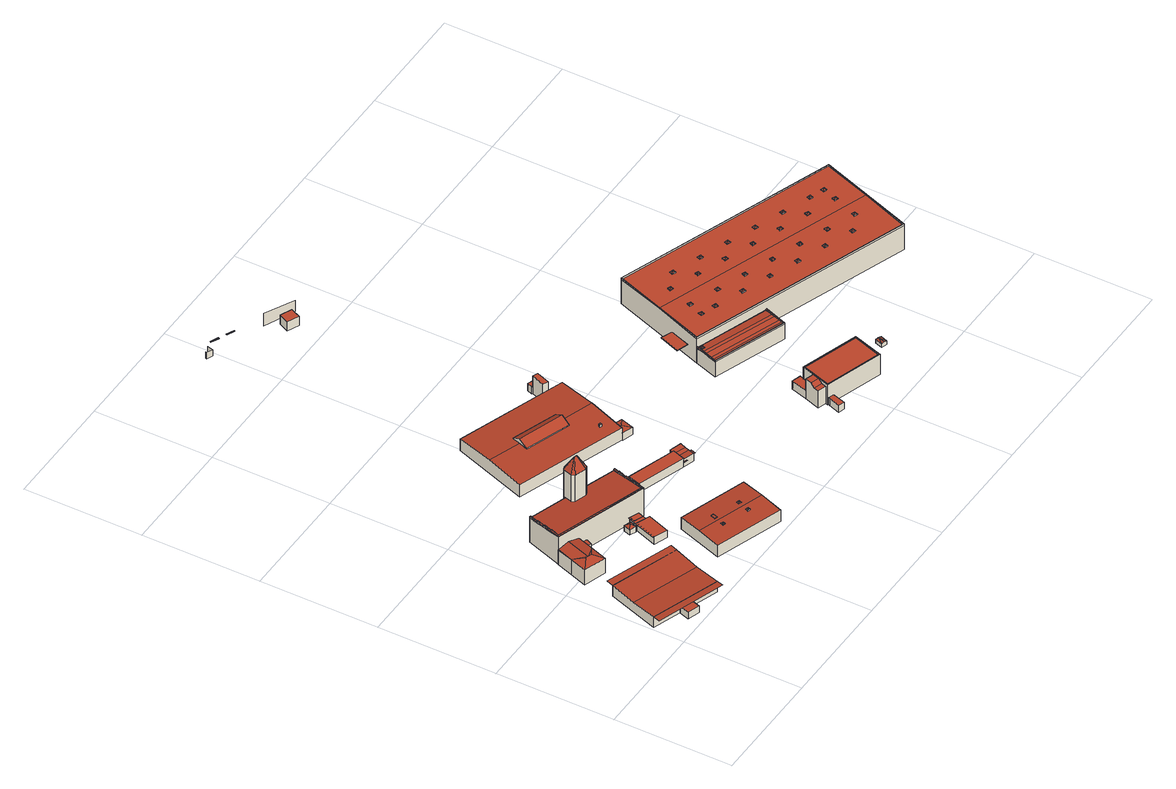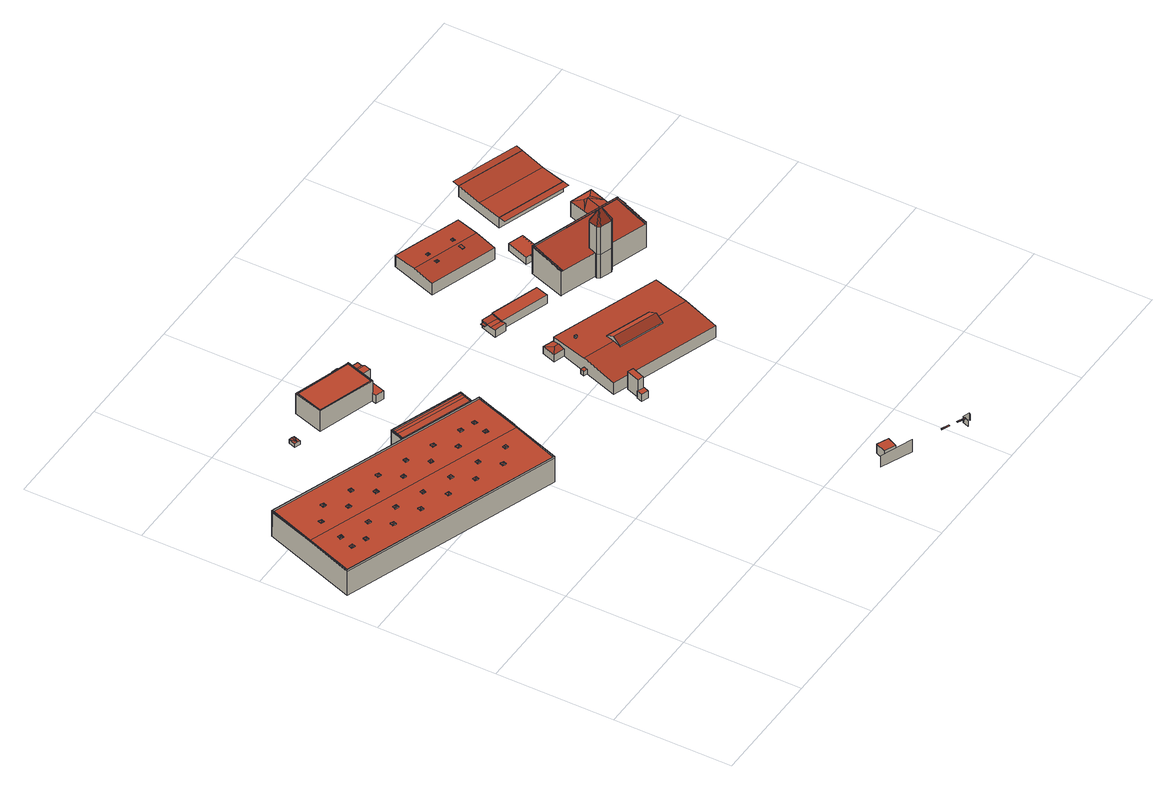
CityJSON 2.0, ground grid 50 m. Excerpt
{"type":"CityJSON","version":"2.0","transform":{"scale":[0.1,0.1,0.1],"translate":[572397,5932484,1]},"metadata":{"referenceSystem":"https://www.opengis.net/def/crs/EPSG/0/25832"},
"CityObjects":{
"building1":{"type":"Building","attributes":{"Grundfläche 2D":"720.895132","Grundhöhe NN":"2.011"},"geometry":[{"type":"Solid","lod":"3","boundaries":[[[[0,1,2,3]],[[4,5,6,7,8,9]],[[10,11,12,5,4,13]],[[14,15,3,2]],[[15,16,0,3]],[[16,17,1,0]],[[17,14,2,1]],[[9,6,18,19]],[[13,4,9,19,20]],[[12,13,20,21]],[[6,5,12,21,18]],[[17,16,15,14]],[[20,19,18,21]],[[12,11,10,13]],[[6,9,8,7]]]],"semantics":{"surfaces":[{"type":"RoofSurface"},{"type":"WallSurface"},{"type":"GroundSurface"}],"values":[[0,0,0,1,1,1,1,1,1,1,1,2,2,0,0]]}}]},
"building2":{"type":"Building","attributes":{"Grundfläche 2D":"833.408899","Grundhöhe NN":"1.740"},"children":["building2-1","building2-2","building2-3","building2-4","building2-5","building2-6","building2-7","building2-8","building2-9"],"geometry":[{"type":"MultiSurface","lod":"3","boundaries":[[[22,23,24,25,26,27,28]],[[29,30,31]],[[31,30,32]],[[33,30,29]],[[34,35,30,33]],[[36,35,34]],[[37,35,36]],[[38,35,37]],[[32,30,35,38]],[[39,40,41,42,43,44,45,46,47,48,49,50,51,52,53,54,55,56,57,58,59,60,61,62]],[[63,64,65,66]],[[67,65,64,68]],[[69,67,68]],[[70,71,67]],[[67,71,65]],[[71,70,72,73,65]],[[66,73,72]],[[66,65,73]],[[74,75,76,77]],[[78,79,23,22]],[[57,24,23,79,58]],[[57,56,25,24]],[[27,26,25,56,55,80,81]],[[82,28,27,81,54]],[[28,82,59,78,22]],[[31,44,43,83,29]],[[83,84,33,29]],[[84,85,34,33]],[[85,86,36,34]],[[36,86,48,47,37]],[[47,46,38,37]],[[32,38,46,45]],[[45,44,31,32]],[[87,50,49,48,88,89]],[[54,53,52,51,50,87,90,68,82]],[[91,76,75,92,93,94,60,59,82,68,90]],[[41,40,39,62,61,60,94,95]],[[96,43,42,41,95,97]],[[83,43,96,98]],[[84,83,98,99]],[[85,84,99,100]],[[86,85,100,101]],[[48,86,101,88]],[[68,64,63,76,91,102,90]],[[69,68,90,103]],[[67,69,103,104]],[[70,67,104,105]],[[72,70,105,106]],[[76,63,66,72,106,107,77]],[[74,77,107,108]],[[75,74,108,92]],[[94,93,92,108,107,106,105,104,103,90,87,89,88,101,100,99,98,96,97,95],[90,102,91]]],"semantics":{"surfaces":[{"type":"RoofSurface"},{"type":"WallSurface"},{"type":"GroundSurface"}],"values":[0,0,0,0,0,0,0,0,0,0,0,0,0,0,0,0,0,0,0,1,1,1,1,1,1,1,1,1,1,1,1,1,1,1,1,1,1,1,1,1,1,1,1,1,1,1,1,1,1,1,1,2]}}]},
"building2-1":{"type":"BuildingInstallation","parents":["building2"],"geometry":[{"type":"MultiSurface","lod":"3","boundaries":[[[109,110,111,112,113]],[[112,111,114,115]],[[116,117,118,109,113,112,115]],[[52,110,109,118,51]]],"semantics":{"surfaces":[{"type":"RoofSurface"},{"type":"WallSurface"}],"values":[0,1,1,1]}}]},
"building2-2":{"type":"BuildingInstallation","parents":["building2"],"geometry":[{"type":"MultiSurface","lod":"3","boundaries":[[[119,120,81,80]],[[121,122,119,80,55]],[[122,123,120,119]],[[54,81,120,123,53]]],"semantics":{"surfaces":[{"type":"RoofSurface"},{"type":"WallSurface"}],"values":[0,1,1,1]}}]},
"building2-3":{"type":"BuildingInstallation","parents":["building2"],"geometry":[{"type":"MultiSurface","lod":"3","boundaries":[[[124,125,126,127]],[[62,128,127,126,61]],[[128,129,124,127]],[[130,125,124,129,131]]],"semantics":{"surfaces":[{"type":"RoofSurface"},{"type":"WallSurface"}],"values":[0,1,1,1]}}]},
"building2-4":{"type":"BuildingInstallation","parents":["building2"],"geometry":[{"type":"MultiSurface","lod":"3","boundaries":[[[132,129,128,133]],[[39,134,133,128,62]],[[134,135,132,133]],[[131,129,132,135,136]]],"semantics":{"surfaces":[{"type":"RoofSurface"},{"type":"WallSurface"}],"values":[0,1,1,1]}}]},
"building2-5":{"type":"BuildingInstallation","parents":["building2"],"geometry":[{"type":"MultiSurface","lod":"3","boundaries":[[[78,137,138,139,79]],[[61,126,138,137,60]],[[126,125,139,138]],[[130,58,79,139,125]],[[59,60,137,78]]],"semantics":{"surfaces":[{"type":"RoofSurface"},{"type":"WallSurface"}],"values":[0,1,1,1,1]}}]},
"building2-6":{"type":"BuildingInstallation","parents":["building2"],"geometry":[{"type":"MultiSurface","lod":"3","boundaries":[[[140,135,134,141]],[[40,142,141,134,39]],[[142,143,140,141]],[[136,135,140,143,144]]],"semantics":{"surfaces":[{"type":"RoofSurface"},{"type":"WallSurface"}],"values":[0,1,1,1]}}]},
"building2-7":{"type":"BuildingInstallation","parents":["building2"],"geometry":[{"type":"MultiSurface","lod":"3","boundaries":[[[145,143,142,146]],[[146,142,40,41]],[[41,42,145,146]],[[143,145,42,144]]],"semantics":{"surfaces":[{"type":"RoofSurface"},{"type":"WallSurface"}],"values":[0,1,1,1]}}]},
"building2-8":{"type":"BuildingInstallation","parents":["building2"],"geometry":[{"type":"MultiSurface","lod":"3","boundaries":[[[147,148,118,117]],[[147,117,116,49]],[[49,50,148,147]],[[118,148,50,51]]],"semantics":{"surfaces":[{"type":"RoofSurface"},{"type":"WallSurface"}],"values":[0,1,1,1]}}]},
"building2-9":{"type":"BuildingInstallation","parents":["building2"],"geometry":[{"type":"MultiSurface","lod":"3","boundaries":[[[149,150,123,122]],[[114,111,149,122,121]],[[111,110,150,149]],[[53,123,150,110,52]]],"semantics":{"surfaces":[{"type":"RoofSurface"},{"type":"WallSurface"}],"values":[0,1,1,1]}}]},
"building3":{"type":"Building","attributes":{"Grundfläche 2D":"70.450716","Grundhöhe NN":"2.015"},"geometry":[{"type":"MultiSurface","lod":"3","boundaries":[[[151,152,153,154]],[[154,153,155]],[[156,153,152]],[[155,153,156]],[[157,158,159,160,161,162,163]],[[164,152,151,154,165,166]],[[156,152,164,167]],[[155,156,167,168]],[[154,155,168,165]],[[169,170,160,158]],[[170,171,163,160]],[[171,172,157,163]],[[172,169,158,157]],[[164,166,165,168,167]],[[172,171,170,169]],[[160,163,162,161]]],"semantics":{"surfaces":[{"type":"RoofSurface"},{"type":"WallSurface"},{"type":"GroundSurface"}],"values":[0,0,0,0,0,1,1,1,1,1,1,1,1,2,2,0]}}]},
"building4":{"type":"Building","attributes":{"Grundfläche 2D":"10.697072","Grundhöhe NN":"2.132"},"geometry":[{"type":"Solid","lod":"3","boundaries":[[[[173,174,175,176,161,159]],[[177,178,173,179]],[[178,180,174,173]],[[180,181,175,174]],[[181,177,179,175]],[[181,180,178,177]],[[161,176,175,179,173,159]]]],"semantics":{"surfaces":[{"type":"RoofSurface"},{"type":"WallSurface"},{"type":"GroundSurface"}],"values":[[0,1,1,1,1,2,0]]}}]},
"building5":{"type":"Building","attributes":{"Grundfläche 2D":"616.519869","Grundhöhe NN":"2.014"},"children":["building5-1","building5-2","building5-3","building5-4"],"geometry":[{"type":"Solid","lod":"3","boundaries":[[[[182,183,184,185]],[[186,182,185,187]],[[187,185,184,188,189]],[[186,187,189,190]],[[183,182,186,190,191]],[[184,183,191,188]],[[189,188,191,190]]]],"semantics":{"surfaces":[{"type":"RoofSurface"},{"type":"WallSurface"},{"type":"GroundSurface"}],"values":[[0,0,1,1,1,1,2]]}}]},
"building5-1":{"type":"BuildingInstallation","parents":["building5"],"geometry":[{"type":"MultiSurface","lod":"3","boundaries":[[[192,193,194,195]],[[195,194,196,197]],[[192,195,197,198]],[[193,192,198,199]],[[194,193,199,196]]],"semantics":{"surfaces":[{"type":"RoofSurface"},{"type":"WallSurface"}],"values":[0,1,1,1,1]}}]},
"building5-2":{"type":"BuildingInstallation","parents":["building5"],"geometry":[{"type":"MultiSurface","lod":"3","boundaries":[[[200,201,202]],[[202,201,203]],[[204,201,200]],[[203,201,204]],[[205,200,202,206]],[[205,207,204,200]],[[207,208,203,204]],[[208,206,202,203]]],"semantics":{"surfaces":[{"type":"RoofSurface"},{"type":"WallSurface"}],"values":[0,0,0,0,1,1,1,1]}}]},
"building5-3":{"type":"BuildingInstallation","parents":["building5"],"geometry":[{"type":"MultiSurface","lod":"3","boundaries":[[[209,210,211]],[[211,210,212]],[[213,210,209]],[[212,210,213]],[[214,215,209,211]],[[215,216,213,209]],[[216,217,212,213]],[[217,214,211,212]]],"semantics":{"surfaces":[{"type":"RoofSurface"},{"type":"WallSurface"}],"values":[0,0,0,0,1,1,1,1]}}]},
"building5-4":{"type":"BuildingInstallation","parents":["building5"],"geometry":[{"type":"MultiSurface","lod":"3","boundaries":[[[218,219,220,221]],[[221,220,222]],[[223,220,219]],[[222,220,223]],[[224,225,226,219,218,221]],[[226,227,223,219]],[[227,228,222,223]],[[228,224,221,222]]],"semantics":{"surfaces":[{"type":"RoofSurface"},{"type":"WallSurface"}],"values":[0,0,0,0,1,1,1,1]}}]},
"building6":{"type":"Building","attributes":{"Grundfläche 2D":"158.042817","Grundhöhe NN":"1.948"},"children":["building6-1","building6-2"],"geometry":[{"type":"Solid","lod":"3","boundaries":[[[[229,230,231,232,233,234]],[[232,235,236,233]],[[237,238,236,235]],[[239,240,241,242]],[[230,229,243,244]],[[237,245,246,247,248,238]],[[233,236,238,248,249,234]],[[229,234,249,243]],[[250,240,239,231,230,244]],[[241,240,250,251]],[[237,242,241,251,247,246,245]],[[231,239,242,237,235,232]],[[250,244,243,249,248,247,251]]]],"semantics":{"surfaces":[{"type":"RoofSurface"},{"type":"WallSurface"},{"type":"GroundSurface"}],"values":[[0,0,0,0,1,1,1,1,1,1,1,1,2]]}}]},
"building6-1":{"type":"BuildingInstallation","parents":["building6"],"geometry":[{"type":"MultiSurface","lod":"3","boundaries":[[[252,253,254,255]],[[256,257,255,254]],[[257,258,252,255]],[[258,259,253,252]],[[259,256,254,253]],[[259,258,257,256]]],"semantics":{"surfaces":[{"type":"RoofSurface"},{"type":"WallSurface"},{"type":"OuterCeilingSurface"}],"values":[0,1,1,1,1,2]}}]},
"building6-2":{"type":"BuildingInstallation","parents":["building6"],"geometry":[{"type":"MultiSurface","lod":"3","boundaries":[[[260,261,245,262]],[[262,245,246,263]],[[260,262,263,264]],[[261,260,264,265]],[[261,265,246,245]],[[246,265,264,263]]],"semantics":{"surfaces":[{"type":"RoofSurface"},{"type":"WallSurface"},{"type":"OuterCeilingSurface"}],"values":[0,1,1,1,1,2]}}]},
"building7":{"type":"Building","attributes":{"Grundfläche 2D":"1663.555878","Grundhöhe NN":"2.035"},"children":["building7-1"],"geometry":[{"type":"Solid","lod":"3","boundaries":[[[[266,267,268,269]],[[270,267,266,271]],[[272,273,274,275,276,277,278,279]],[[280,281,282,276,275,283,284,272,279]],[[285,286,287,288]],[[289,290,291,292]],[[290,293,294,295,291]],[[292,291,295]],[[269,268,284,283]],[[266,269,283,275,274,271]],[[270,271,274,273]],[[267,270,273,272,284,268]],[[289,296,297,287,286,298,299,281,280,279,278,293,290]],[[282,281,299,300]],[[277,276,282,300,301]],[[277,301,302,293,278]],[[288,287,297,303]],[[285,288,303,304]],[[286,285,304,298]],[[293,302,305,294]],[[295,294,305,306]],[[292,295,306,307]],[[289,292,307,296]],[[299,298,304,303,297,296,307,306,305,302,301,300]]]],"semantics":{"surfaces":[{"type":"RoofSurface"},{"type":"WallSurface"},{"type":"GroundSurface"}],"values":[[0,0,0,0,0,0,0,0,1,1,1,1,1,1,1,1,1,1,1,1,1,1,1,2]]}}]},
"building7-1":{"type":"BuildingInstallation","parents":["building7"],"geometry":[{"type":"MultiSurface","lod":"3","boundaries":[[[308,309,310,311]],[[311,310,312,313]],[[308,311,313,314]],[[309,308,314,315]],[[310,309,315,312]]],"semantics":{"surfaces":[{"type":"RoofSurface"},{"type":"WallSurface"}],"values":[0,1,1,1,1]}}]},
"building8":{"type":"Building","attributes":{"Grundfläche 2D":"19481.115884","Grundhöhe NN":"4.408"},"children":["building8-1","building8-2"],"geometry":[{"type":"MultiSurface","lod":"3","boundaries":[[[316,317,318,319]],[[320,316,319,321]],[[322,320,321,323]],[[324,325,326,327]]],"semantics":{"surfaces":[{"type":"WallSurface"}],"values":[0,0,0,0]}}]},
"building8-1":{"type":"BuildingInstallation","parents":["building8"],"geometry":[{"type":"MultiSurface","lod":"3","boundaries":[[[328,329,330,331]],[[331,330,332,333]],[[334,328,331,333]],[[329,328,334,335]],[[330,329,335,332]],[[335,334,333,332]]],"semantics":{"surfaces":[{"type":"RoofSurface"},{"type":"WallSurface"},{"type":"OuterCeilingSurface"}],"values":[0,1,1,1,1,2]}}]},
"building8-2":{"type":"BuildingInstallation","parents":["building8"],"geometry":[{"type":"MultiSurface","lod":"3","boundaries":[[[336,337,338,339]],[[340,341,339,338]],[[341,342,336,339]],[[342,343,337,336]],[[343,340,338,337]],[[343,342,341,340]]],"semantics":{"surfaces":[{"type":"RoofSurface"},{"type":"WallSurface"},{"type":"OuterCeilingSurface"}],"values":[0,1,1,1,1,2]}}]},
"building9":{"type":"Building","attributes":{"Grundfläche 2D":"22.958465","Grundhöhe NN":"2.035"},"geometry":[{"type":"Solid","lod":"3","boundaries":[[[[344,345,346,347,348,349]],[[350,351,352,353]],[[345,344,354,355]],[[346,345,355,356]],[[347,346,356,357]],[[347,357,358,348]],[[349,359,354,344]],[[353,352,360,361]],[[353,361,359,349,350]],[[350,349,348,351]],[[351,348,358,360,352]],[[358,357,356,355,354,359,361,360]]]],"semantics":{"surfaces":[{"type":"RoofSurface"},{"type":"WallSurface"},{"type":"GroundSurface"}],"values":[[0,0,1,1,1,1,1,1,1,1,1,2]]}}]},
"building10":{"type":"Building","attributes":{"Grundfläche 2D":"24.683019","Grundhöhe NN":"4.322"},"geometry":[{"type":"Solid","lod":"3","boundaries":[[[[362,363,364,365]],[[366,367,365,364]],[[367,368,362,365]],[[368,369,363,362]],[[369,366,364,363]],[[369,368,367,366]]]],"semantics":{"surfaces":[{"type":"RoofSurface"},{"type":"WallSurface"},{"type":"GroundSurface"}],"values":[[0,1,1,1,1,2]]}}]},
"building11":{"type":"Building","attributes":{"Grundfläche 2D":"406.916650","Grundhöhe NN":"2.094"},"geometry":[{"type":"Solid","lod":"3","boundaries":[[[[370,371,372,373]],[[374,375,376,377,378,379,380,381],[382,383,384,385]],[[386,387,388,389,390,391,392]],[[393,394,395,396,397,398,399]],[[400,401,402,403]],[[404,401,400,405]],[[405,406,407,404]],[[371,370,385,384]],[[384,383,372,371]],[[383,382,373,372]],[[382,385,370,373]],[[392,391,408,409]],[[386,392,409,410]],[[387,386,410,411]],[[388,387,411,412]],[[389,388,412,413]],[[390,389,413,414]],[[398,397,415,416]],[[399,398,416,417]],[[393,399,417,418]],[[396,374,381,419,415,397]],[[402,401,404,407,420,421,376,375,374,396,395,394]],[[391,390,414,422,423,380,379,378,377,376,421,408]],[[381,380,423,419]],[[402,394,393,403]],[[405,400,403,393,418,424,406]],[[407,406,424,420]],[[418,417,416,415,419,423,422,414,413,412,411,410,409,408,421,420,424]]]],"semantics":{"surfaces":[{"type":"RoofSurface"},{"type":"WallSurface"},{"type":"GroundSurface"}],"values":[[0,0,0,0,0,0,0,1,1,1,1,1,1,1,1,1,1,1,1,1,1,1,1,1,1,1,1,2]]}}]},
"building12":{"type":"Building","attributes":{"Grundfläche 2D":"341.842035","Grundhöhe NN":"2.651"},"children":["building12-1"],"geometry":[{"type":"Solid","lod":"3","boundaries":[[[[425,426,427,428,429,430,431,432]],[[433,434,435,436,437,436,438,439,440,441]],[[442,434,433,443]],[[444,445,446,442,443,447]],[[448,445,444,449]],[[449,450,451,448]],[[427,438,436]],[[427,436,435]],[[442,446,445,428,427,435,434]],[[428,445,448,451]],[[429,428,451,450]],[[444,447,443,433,441,440,439,430,429,450,449]],[[431,430,439,452]],[[453,454,455,432,431,452,456,457,458,459,460]],[[455,461,425,432]],[[462,463,464,426,425,461,465,466,467,468,469]],[[427,426,464,438]],[[455,454,453,460,459,458,457,456,452,470,471]],[[461,455,471,472]],[[464,463,462,469,468,467,466,465,461,472,473]],[[452,439,438,464,473,470]],[[473,472,471,470]]]],"semantics":{"surfaces":[{"type":"RoofSurface"},{"type":"WallSurface"},{"type":"GroundSurface"}],"values":[[0,0,0,0,0,0,1,1,1,1,1,1,1,1,1,1,1,1,1,1,1,2]]}}]},
"building12-1":{"type":"BuildingInstallation","parents":["building12"],"geometry":[{"type":"MultiSurface","lod":"3","boundaries":[[[474,475,476,477]],[[478,477,476,479]],[[480,476,475]],[[479,476,480]],[[437,481,475,474,477,482]],[[481,483,480,475]],[[479,480,483,484]],[[484,485,482,477,478,479]]],"semantics":{"surfaces":[{"type":"RoofSurface"},{"type":"WallSurface"}],"values":[0,0,0,0,1,1,1,1]}}]},
"building13":{"type":"Building","attributes":{"Grundfläche 2D":"7.814563","Grundhöhe NN":"2.162"},"geometry":[{"type":"Solid","lod":"3","boundaries":[[[[486,487,488]],[[489,488,490]],[[491,488,489]],[[486,488,491]],[[490,488,487,492,493]],[[489,490,493,494]],[[486,491,489,494,495]],[[487,486,495,492]],[[493,492,495,494]]]],"semantics":{"surfaces":[{"type":"RoofSurface"},{"type":"WallSurface"},{"type":"GroundSurface"}],"values":[[0,0,0,0,1,1,1,1,2]]}}]},
"building14":{"type":"Building","attributes":{"Grundfläche 2D":"4217.233865","Grundhöhe NN":"2.660"},"children":["building14-1","building14-2","building14-3","building14-4","building14-5","building14-6","building14-7","building14-8","building14-9","building14-10","building14-11","building14-12","building14-13","building14-14","building14-15","building14-16","building14-17","building14-18","building14-19","building14-20","building14-21","building14-22","building14-23","building14-24","building14-25","building14-26","building14-27","building14-28","building14-29","building14-30"],"geometry":[{"type":"MultiSurface","lod":"3","boundaries":[[[496,497,498,499,500,501,502,503]],[[504,505,506,507,508,509]],[[508,507,510,511,512,509]],[[504,513,499,498]],[[513,514,515,500,499]],[[512,501,500,515]],[[511,510,503,502]],[[506,496,503,510,507]],[[506,505,497,496]],[[513,504,516,517]],[[514,513,517,470,515]],[[518,512,515,470]],[[516,504,509,512,518]],[[470,517,516,518]]],"semantics":{"surfaces":[{"type":"RoofSurface"},{"type":"WallSurface"},{"type":"GroundSurface"}],"values":[0,0,0,1,1,1,1,1,1,1,1,1,1,2]}}]},
"building14-1":{"type":"BuildingInstallation","parents":["building14"],"geometry":[{"type":"MultiSurface","lod":"3","boundaries":[[[519,520,521]],[[519,522,520]],[[519,521,523]],[[519,523,522]],[[521,520,524,525]],[[523,521,525,526]],[[522,523,526,527]],[[520,522,527,524]]],"semantics":{"surfaces":[{"type":"RoofSurface"},{"type":"WallSurface"}],"values":[0,0,0,0,1,1,1,1]}}]},
"building14-2":{"type":"BuildingInstallation","parents":["building14"],"geometry":[{"type":"MultiSurface","lod":"3","boundaries":[[[528,529,530]],[[528,531,529]],[[528,530,532]],[[528,532,531]],[[530,529,533,534]],[[532,530,534,535]],[[531,532,535,536]],[[529,531,536,533]]],"semantics":{"surfaces":[{"type":"RoofSurface"},{"type":"WallSurface"}],"values":[0,0,0,0,1,1,1,1]}}]},
"building14-3":{"type":"BuildingInstallation","parents":["building14"],"geometry":[{"type":"MultiSurface","lod":"3","boundaries":[[[537,538,539]],[[537,540,538]],[[537,539,541]],[[537,541,540]],[[538,542,543,539]],[[543,544,541,539]],[[544,545,540,541]],[[538,540,545,542]]],"semantics":{"surfaces":[{"type":"RoofSurface"},{"type":"WallSurface"}],"values":[0,0,0,0,1,1,1,1]}}]},
"building14-4":{"type":"BuildingInstallation","parents":["building14"],"geometry":[{"type":"MultiSurface","lod":"3","boundaries":[[[546,547,548]],[[546,549,547]],[[546,548,550]],[[546,550,549]],[[551,552,548,547]],[[550,548,552,553]],[[553,554,549,550]],[[547,549,554,551]]],"semantics":{"surfaces":[{"type":"RoofSurface"},{"type":"WallSurface"}],"values":[0,0,0,0,1,1,1,1]}}]},
"building14-5":{"type":"BuildingInstallation","parents":["building14"],"geometry":[{"type":"MultiSurface","lod":"3","boundaries":[[[555,556,557]],[[555,558,556]],[[555,557,559]],[[555,559,558]],[[557,556,560,561]],[[559,557,561,562]],[[558,559,562,563]],[[556,558,563,560]]],"semantics":{"surfaces":[{"type":"RoofSurface"},{"type":"WallSurface"}],"values":[0,0,0,0,1,1,1,1]}}]},
"building14-6":{"type":"BuildingInstallation","parents":["building14"],"geometry":[{"type":"MultiSurface","lod":"3","boundaries":[[[564,565,566]],[[564,567,565]],[[564,566,568]],[[564,568,567]],[[566,565,569,570]],[[568,566,570,571]],[[567,568,571,572]],[[565,567,572,569]]],"semantics":{"surfaces":[{"type":"RoofSurface"},{"type":"WallSurface"}],"values":[0,0,0,0,1,1,1,1]}}]},
"building14-7":{"type":"BuildingInstallation","parents":["building14"],"geometry":[{"type":"MultiSurface","lod":"3","boundaries":[[[573,574,575]],[[573,576,574]],[[573,575,577]],[[573,577,576]],[[575,574,578,579]],[[577,575,579,580]],[[576,577,580,581]],[[574,576,581,578]]],"semantics":{"surfaces":[{"type":"RoofSurface"},{"type":"WallSurface"}],"values":[0,0,0,0,1,1,1,1]}}]},
"building14-8":{"type":"BuildingInstallation","parents":["building14"],"geometry":[{"type":"MultiSurface","lod":"3","boundaries":[[[582,583,584]],[[582,585,583]],[[582,584,586]],[[582,586,585]],[[584,583,587,588]],[[586,584,588,589]],[[585,586,589,590]],[[583,585,590,587]]],"semantics":{"surfaces":[{"type":"RoofSurface"},{"type":"WallSurface"}],"values":[0,0,0,0,1,1,1,1]}}]},
"building14-9":{"type":"BuildingInstallation","parents":["building14"],"geometry":[{"type":"MultiSurface","lod":"3","boundaries":[[[591,592,593]],[[591,594,592]],[[591,593,595]],[[591,595,594]],[[593,592,596,597]],[[595,593,597,598]],[[594,595,598,599]],[[592,594,599,596]]],"semantics":{"surfaces":[{"type":"RoofSurface"},{"type":"WallSurface"}],"values":[0,0,0,0,1,1,1,1]}}]},
"building14-10":{"type":"BuildingInstallation","parents":["building14"],"geometry":[{"type":"MultiSurface","lod":"3","boundaries":[[[501,498,497,502]],[[509,504,498,501,512]],[[511,502,497,505,508]]],"semantics":{"surfaces":[{"type":"RoofSurface"},{"type":"WallSurface"}],"values":[0,1,1]}}]},
"building14-11":{"type":"BuildingInstallation","parents":["building14"],"geometry":[{"type":"MultiSurface","lod":"3","boundaries":[[[600,601,602]],[[600,603,601]],[[600,602,604]],[[600,604,603]],[[605,606,602,601]],[[604,602,606,607]],[[603,604,607,608]],[[608,605,601,603]]],"semantics":{"surfaces":[{"type":"RoofSurface"},{"type":"WallSurface"}],"values":[0,0,0,0,1,1,1,1]}}]},
"building14-12":{"type":"BuildingInstallation","parents":["building14"],"geometry":[{"type":"MultiSurface","lod":"3","boundaries":[[[609,610,611]],[[609,612,610]],[[609,611,613]],[[609,613,612]],[[611,610,614,615]],[[613,611,615,616]],[[612,613,616,617]],[[610,612,617,614]]],"semantics":{"surfaces":[{"type":"RoofSurface"},{"type":"WallSurface"}],"values":[0,0,0,0,1,1,1,1]}}]},
"building14-13":{"type":"BuildingInstallation","parents":["building14"],"geometry":[{"type":"MultiSurface","lod":"3","boundaries":[[[618,619,620]],[[618,621,619]],[[618,620,622]],[[618,622,621]],[[623,624,620,619]],[[622,620,624,625]],[[625,626,621,622]],[[619,621,626,623]]],"semantics":{"surfaces":[{"type":"RoofSurface"},{"type":"WallSurface"}],"values":[0,0,0,0,1,1,1,1]}}]},
"building14-14":{"type":"BuildingInstallation","parents":["building14"],"geometry":[{"type":"MultiSurface","lod":"3","boundaries":[[[627,628,629]],[[627,630,628]],[[627,629,631]],[[627,631,630]],[[629,628,632,633]],[[631,629,633,634]],[[630,631,634,635]],[[628,630,635,632]]],"semantics":{"surfaces":[{"type":"RoofSurface"},{"type":"WallSurface"}],"values":[0,0,0,0,1,1,1,1]}}]},
"building14-15":{"type":"BuildingInstallation","parents":["building14"],"geometry":[{"type":"MultiSurface","lod":"3","boundaries":[[[636,637,638]],[[636,639,637]],[[636,638,640]],[[636,640,639]],[[638,637,641,642]],[[640,638,642,643]],[[639,640,643,644]],[[637,639,644,641]]],"semantics":{"surfaces":[{"type":"RoofSurface"},{"type":"WallSurface"}],"values":[0,0,0,0,1,1,1,1]}}]},
"building14-16":{"type":"BuildingInstallation","parents":["building14"],"geometry":[{"type":"MultiSurface","lod":"3","boundaries":[[[645,646,647]],[[645,648,646]],[[645,647,649]],[[645,649,648]],[[647,646,650,651]],[[649,647,651,652]],[[652,653,648,649]],[[653,650,646,648]]],"semantics":{"surfaces":[{"type":"RoofSurface"},{"type":"WallSurface"}],"values":[0,0,0,0,1,1,1,1]}}]},
"building14-17":{"type":"BuildingInstallation","parents":["building14"],"geometry":[{"type":"MultiSurface","lod":"3","boundaries":[[[654,655,656]],[[654,657,655]],[[654,656,658]],[[654,658,657]],[[656,655,659,660]],[[658,656,660,661]],[[657,658,661,662]],[[655,657,662,659]]],"semantics":{"surfaces":[{"type":"RoofSurface"},{"type":"WallSurface"}],"values":[0,0,0,0,1,1,1,1]}}]},
"building14-18":{"type":"BuildingInstallation","parents":["building14"],"geometry":[{"type":"MultiSurface","lod":"3","boundaries":[[[663,664,665]],[[663,666,664]],[[663,665,667]],[[663,667,666]],[[665,664,668,669]],[[667,665,669,670]],[[666,667,670,671]],[[664,666,671,668]]],"semantics":{"surfaces":[{"type":"RoofSurface"},{"type":"WallSurface"}],"values":[0,0,0,0,1,1,1,1]}}]},
"building14-19":{"type":"BuildingInstallation","parents":["building14"],"geometry":[{"type":"MultiSurface","lod":"3","boundaries":[[[672,673,674]],[[672,675,673]],[[672,674,676]],[[672,676,675]],[[674,673,677,678]],[[676,674,678,679]],[[675,676,679,680]],[[673,675,680,677]]],"semantics":{"surfaces":[{"type":"RoofSurface"},{"type":"WallSurface"}],"values":[0,0,0,0,1,1,1,1]}}]},
"building14-20":{"type":"BuildingInstallation","parents":["building14"],"geometry":[{"type":"MultiSurface","lod":"3","boundaries":[[[681,682,683]],[[681,684,682]],[[681,683,685]],[[681,685,684]],[[683,682,686,687]],[[685,683,687,688]],[[684,685,688,689]],[[682,684,689,686]]],"semantics":{"surfaces":[{"type":"RoofSurface"},{"type":"WallSurface"}],"values":[0,0,0,0,1,1,1,1]}}]},
"building14-21":{"type":"BuildingInstallation","parents":["building14"],"geometry":[{"type":"MultiSurface","lod":"3","boundaries":[[[690,691,692]],[[690,693,691]],[[690,692,694]],[[690,694,693]],[[692,691,695,696]],[[694,692,696,697]],[[693,694,697,698]],[[691,693,698,695]]],"semantics":{"surfaces":[{"type":"RoofSurface"},{"type":"WallSurface"}],"values":[0,0,0,0,1,1,1,1]}}]},
"building14-22":{"type":"BuildingInstallation","parents":["building14"],"geometry":[{"type":"MultiSurface","lod":"3","boundaries":[[[699,700,701]],[[699,702,700]],[[699,701,703]],[[699,703,702]],[[701,700,704,705]],[[703,701,705,706]],[[702,703,706,707]],[[700,702,707,704]]],"semantics":{"surfaces":[{"type":"RoofSurface"},{"type":"WallSurface"}],"values":[0,0,0,0,1,1,1,1]}}]},
"building14-23":{"type":"BuildingInstallation","parents":["building14"],"geometry":[{"type":"MultiSurface","lod":"3","boundaries":[[[708,709,710]],[[708,711,709]],[[708,710,712]],[[708,712,711]],[[710,709,713,714]],[[712,710,714,715]],[[711,712,715,716]],[[709,711,716,713]]],"semantics":{"surfaces":[{"type":"RoofSurface"},{"type":"WallSurface"}],"values":[0,0,0,0,1,1,1,1]}}]},
"building14-24":{"type":"BuildingInstallation","parents":["building14"],"geometry":[{"type":"MultiSurface","lod":"3","boundaries":[[[717,718,719]],[[717,720,718]],[[717,719,721]],[[717,721,720]],[[719,718,722,723]],[[721,719,723,724]],[[720,721,724,725]],[[718,720,725,722]]],"semantics":{"surfaces":[{"type":"RoofSurface"},{"type":"WallSurface"}],"values":[0,0,0,0,1,1,1,1]}}]},
"building14-25":{"type":"BuildingInstallation","parents":["building14"],"geometry":[{"type":"MultiSurface","lod":"3","boundaries":[[[726,727,728]],[[726,729,727]],[[726,728,730]],[[726,730,729]],[[728,727,731,732]],[[730,728,732,733]],[[729,730,733,734]],[[727,729,734,731]]],"semantics":{"surfaces":[{"type":"RoofSurface"},{"type":"WallSurface"}],"values":[0,0,0,0,1,1,1,1]}}]},
"building14-26":{"type":"BuildingInstallation","parents":["building14"],"geometry":[{"type":"MultiSurface","lod":"3","boundaries":[[[735,736,737]],[[735,738,736]],[[735,737,739]],[[735,739,738]],[[737,736,740,741]],[[739,737,741,742]],[[738,739,742,743]],[[736,738,743,740]]],"semantics":{"surfaces":[{"type":"RoofSurface"},{"type":"WallSurface"}],"values":[0,0,0,0,1,1,1,1]}}]},
"building14-27":{"type":"BuildingInstallation","parents":["building14"],"geometry":[{"type":"MultiSurface","lod":"3","boundaries":[[[744,745,746]],[[744,747,745]],[[744,746,748]],[[744,748,747]],[[746,745,749,750]],[[748,746,750,751]],[[747,748,751,752]],[[745,747,752,749]]],"semantics":{"surfaces":[{"type":"RoofSurface"},{"type":"WallSurface"}],"values":[0,0,0,0,1,1,1,1]}}]},
"building14-28":{"type":"BuildingInstallation","parents":["building14"],"geometry":[{"type":"MultiSurface","lod":"3","boundaries":[[[753,754,755]],[[753,756,754]],[[753,755,757]],[[753,757,756]],[[755,754,758,759]],[[757,755,759,760]],[[756,757,760,761]],[[754,756,761,758]]],"semantics":{"surfaces":[{"type":"RoofSurface"},{"type":"WallSurface"}],"values":[0,0,0,0,1,1,1,1]}}]},
"building14-29":{"type":"BuildingInstallation","parents":["building14"],"geometry":[{"type":"MultiSurface","lod":"3","boundaries":[[[762,763,764]],[[762,765,763]],[[762,764,766]],[[762,766,765]],[[764,763,767,768]],[[766,764,768,769]],[[765,766,769,770]],[[763,765,770,767]]],"semantics":{"surfaces":[{"type":"RoofSurface"},{"type":"WallSurface"}],"values":[0,0,0,0,1,1,1,1]}}]},
"building14-30":{"type":"BuildingInstallation","parents":["building14"],"geometry":[{"type":"MultiSurface","lod":"3","boundaries":[[[771,772,773,774]],[[775,776,773,772]],[[776,777,774,773]],[[777,778,771,774]],[[778,775,772,771]],[[775,778,777,776]]],"semantics":{"surfaces":[{"type":"RoofSurface"},{"type":"WallSurface"},{"type":"OuterCeilingSurface"}],"values":[0,1,1,1,1,2]}}]}
},
"vertices":[
[116,51,41],[167,34,41],[181,76,41],[131,93,41],[49,243,54],[337,145,54],[374,253,61],[384,281,62],[95,380,62],[85,351,61],[2,106,62],[290,8,62],[300,36,61],[12,135,61],[181,76,10],[131,93,10],[116,51,10],[167,34,10],[374,253,10],[85,351,10],[12,135,10],[300,36,10],
[522,485,143],[524,489,143],[377,537,143],[377,539,143],[145,616,143],[140,617,143],[138,612,143],[428,697,253],[392,687,310],[415,658,253],[402,652,253],[421,710,253],[371,727,253],[381,691,310],[357,721,253],[345,681,253],[351,668,253],[558,575,129],[571,613,124],[579,636,122],[574,638,122],[425,688,122],[415,658,125],[402,652,126],[351,668,126],[345,681,125],[355,712,122],[195,765,122],[191,767,122],[178,729,126],[166,693,130],[153,656,134],[140,617,139],[145,616,139],[377,539,139],[377,537,139],[524,489,139],[522,485,139],[526,483,139],[533,502,137],[545,537,133],[230,581,79],[183,597,92],[147,492,92],[207,512,79],[114,544,80],[138,612,80],[136,613,79],[89,473,79],[134,496,92],[183,442,79],[162,487,92],[259,545,45],[267,569,49],[230,581,49],[222,557,45],[522,485,142],[524,489,142],[145,616,141],[140,617,141],[138,612,139],[428,697,122],[421,710,122],[371,727,122],[357,721,122],[191,767,7],[355,712,7],[195,765,7],[138,612,7],[230,581,7],[267,569,7],[522,485,7],[526,483,7],[579,636,7],[425,688,7],[574,638,7],[428,697,7],[421,710,7],[371,727,7],[357,721,7],[183,597,7],[136,613,7],[114,544,7],[89,473,7],[183,442,7],[222,557,7],[259,545,7],
[178,729,134],[166,693,134],[171,691,134],[183,727,134],[182,727,134],[171,691,130],[183,727,126],[182,727,126],[182,727,130],[178,729,130],
[158,654,141],[153,656,141],[158,654,134],[158,654,137],[153,656,137],
[541,538,140],[529,503,140],[533,502,140],[545,537,140],[545,537,136],[541,538,136],[529,503,137],[541,538,133],
[554,577,136],[558,575,136],[558,575,132],[554,577,132],[554,577,129],
[526,483,142],[533,502,142],[529,503,142],
[566,614,132],[571,613,132],[571,613,128],[566,614,128],[566,614,124],
[574,638,128],[579,636,128],
[195,765,130],[191,767,130],
[171,691,137],[166,693,137],
[435,463,36],[445,489,36],[426,480,46],[434,460,36],[406,471,36],[417,500,36],[465,346,45],[499,440,45],[480,447,46],[441,461,47],[435,463,47],[402,369,47],[407,367,47],[445,489,10],[434,460,10],[435,463,10],[417,500,10],[406,471,10],[499,440,10],[441,461,10],[407,367,10],[465,346,10],
[485,461,46],[494,484,46],[454,499,47],[449,500,47],[445,475,11],[485,461,11],[445,475,47],[494,484,11],[454,499,11],
[785,137,70],[817,232,65],[532,327,65],[500,232,70],[752,37,65],[467,133,65],[532,327,10],[467,133,10],[752,37,10],[817,232,10],
[596,212,72],[602,232,71],[591,235,71],[584,215,72],[591,235,68],[584,215,69],[596,212,69],[602,232,68],
[698,142,71],[691,138,73],[694,131,71],[683,134,71],[687,146,71],[698,142,69],[694,131,68],[687,146,69],[683,134,68],
[703,193,71],[707,186,72],[714,190,71],[711,178,71],[699,182,71],[714,190,68],[703,193,68],[699,182,69],[711,178,69],
[582,174,71],[584,180,71],[577,176,73],[580,169,71],[569,172,71],[573,184,71],[580,169,68],[582,174,68],[584,180,69],[573,184,69],[569,172,68],
[852,564,46],[847,549,44],[850,548,44],[848,542,43],[895,526,43],[902,548,46],[842,524,43],[889,508,43],[832,495,46],[879,480,46],[850,548,50],[644,615,50],[627,562,50],[832,495,50],[852,564,9],[847,549,9],[832,495,38],[832,495,36],[832,495,9],[879,480,9],[902,548,9],[644,615,9],[627,562,9],
[893,482,38],[899,502,38],[888,505,38],[881,486,38],[888,505,36],[881,486,36],[893,482,36],[899,502,36],
[843,485,38],[845,491,38],[830,489,38],[830,489,36],[843,485,36],[845,491,36],
[574,1036,98],[765,970,98],[777,1005,77],[586,1071,77],[752,933,77],[561,999,77],[765,970,76],[752,933,73],[561,999,73],[574,1036,76],[439,1082,76],[385,923,66],[846,764,66],[900,923,76],[900,925,75],[953,1082,66],[493,1240,66],[586,1071,73],[777,1005,73],[921,935,32],[905,940,32],[900,925,32],[916,919,32],[864,818,44],[855,790,49],[874,784,49],[910,803,44],[846,764,44],[845,761,44],[891,745,44],[864,818,10],[900,925,10],[905,940,10],[953,1082,10],[493,1240,10],[385,923,10],[846,764,10],[916,919,10],[921,935,10],[845,761,10],[891,745,10],[910,803,10],
[818,839,79],[809,842,79],[806,834,79],[815,831,79],[806,834,69],[815,831,69],[818,839,69],[809,842,69],
[435,2279,64],[438,2286,63],[438,2286,34],[435,2279,34],[459,2269,63],[459,2269,34],[470,2296,60],[470,2296,34],[825,2137,88],[696,2194,96],[696,2194,34],[825,2137,34],
[478,2287,79],[511,2272,79],[513,2276,79],[481,2291,79],[513,2276,77],[481,2291,77],[478,2287,77],[511,2272,77],
[544,2257,79],[575,2243,79],[577,2248,79],[546,2262,79],[577,2248,77],[546,2262,77],[544,2257,77],[575,2243,77],
[926,1164,43],[935,1189,43],[906,1200,43],[896,1176,43],[899,1175,43],[922,1166,43],[922,1166,95],[899,1175,95],[878,1119,95],[901,1110,95],[926,1164,10],[935,1189,10],[906,1200,10],[896,1176,10],[899,1175,10],[922,1166,10],[878,1119,10],[901,1110,10],
[766,2084,77],[786,2127,77],[738,2148,77],[718,2106,77],[738,2148,33],[718,2106,33],[766,2084,33],[786,2127,33],
[1671,264,106],[1436,340,106],[1398,221,106],[1633,146,106],[1434,345,108],[1432,341,108],[1393,218,108],[1397,217,108],[1421,209,108],[1422,209,108],[1636,140,108],[1676,267,108],[1633,146,108],[1398,221,108],[1436,340,108],[1671,264,108],[1379,162,44],[1404,154,44],[1420,204,44],[1419,204,44],[1421,209,44],[1397,217,44],[1395,211,44],[1382,305,50],[1417,294,50],[1432,341,50],[1434,345,50],[1435,344,50],[1441,362,50],[1404,374,50],[1373,276,106],[1408,265,106],[1417,294,106],[1382,305,106],[1403,249,94],[1368,260,94],[1361,239,94],[1396,228,94],[1397,217,11],[1395,211,11],[1379,162,11],[1404,154,11],[1420,204,11],[1419,204,11],[1421,209,11],[1435,344,11],[1441,362,11],[1404,374,11],[1382,305,11],[1676,267,11],[1396,228,11],[1393,218,11],[1422,209,11],[1636,140,11],[1361,239,11],
[1621,536,95],[1656,633,95],[1653,634,95],[1619,540,95],[1314,648,95],[1348,742,95],[1344,744,95],[1310,646,95],[1337,711,91],[1642,603,91],[1646,616,90],[1650,626,89],[1362,728,89],[1653,634,89],[1348,742,89],[1345,734,89],[1341,724,90],[1637,590,91],[1332,698,91],[1323,671,92],[1628,563,92],[1632,577,92],[1327,685,92],[1623,550,92],[1318,658,92],[1314,648,92],[1619,540,92],[1344,744,89],[1319,673,92],[1315,660,92],[1310,646,91],[1341,735,89],[1338,725,90],[1333,712,91],[1329,699,91],[1324,686,92],[1621,536,91],[1649,615,90],[1653,625,89],[1656,633,89],[1626,549,92],[1631,562,92],[1635,575,92],[1640,589,91],[1645,602,91],[1344,744,17],[1310,646,17],[1621,536,17],[1656,633,17],
[1362,728,93],[1363,730,93],[1355,726,95],[1358,718,93],[1353,720,93],[1347,722,93],[1351,734,93],[1363,730,89],[1358,718,90],[1351,734,89],[1347,722,90],[1353,720,90],
[1791,204,29],[1800,234,29],[1788,238,31],[1767,212,29],[1776,242,29],[1779,208,31],[1800,234,12],[1776,242,12],[1767,212,12],[1791,204,12],
[1488,1146,140],[2411,819,140],[2413,820,140],[1487,1149,140],[1344,744,140],[2269,415,140],[2268,418,140],[1346,745,140],[2413,820,133],[2411,819,133],[1488,1146,133],[1417,946,137],[2339,618,137],[2341,618,137],[1346,745,133],[2268,418,133],[2269,415,133],[1487,1149,133],[1416,946,137],[1344,744,133],[2413,820,17],[1487,1149,17],[2269,415,17],
[1738,773,142],[1728,769,139],[1742,764,139],[1733,783,139],[1747,778,139],[1728,769,135],[1742,764,135],[1747,778,136],[1733,783,136],
[1652,922,142],[1643,917,139],[1657,912,139],[1648,931,139],[1662,926,139],[1643,917,136],[1657,912,136],[1662,926,135],[1648,931,135],
[1493,860,142],[1483,856,139],[1498,850,139],[1488,870,139],[1502,864,139],[1483,856,135],[1498,850,135],[1502,864,136],[1488,870,136],
[2103,831,141],[2094,827,138],[2108,821,138],[2098,841,138],[2113,835,138],[2094,827,134],[2108,821,134],[2113,835,134],[2098,841,134],
[1736,961,141],[1726,957,138],[1741,952,138],[1731,971,138],[1746,966,138],[1726,957,134],[1741,952,134],[1746,966,134],[1731,971,134],
[1860,730,142],[1850,725,139],[1865,720,139],[1855,739,139],[1870,734,139],[1850,725,135],[1865,720,135],[1870,734,136],[1855,739,136],
[1655,733,141],[1645,729,138],[1660,724,138],[1650,743,138],[1665,738,138],[1645,729,134],[1660,724,134],[1665,738,134],[1650,743,134],
[1897,835,142],[1888,830,139],[1902,825,139],[1893,844,139],[1907,839,139],[1888,830,136],[1902,825,136],[1907,839,135],[1893,844,135],
[1900,647,141],[1890,642,138],[1905,637,138],[1895,656,138],[1910,651,138],[1890,642,134],[1905,637,134],[1910,651,134],[1895,656,134],
[1533,777,141],[1523,773,138],[1537,767,138],[1528,787,138],[1542,781,138],[1523,773,134],[1537,767,134],[1542,781,134],[1528,787,134],
[2022,603,141],[2013,599,138],[2027,594,138],[2018,613,138],[2032,608,138],[2013,599,134],[2027,594,134],[2032,608,134],[2018,613,134],
[1471,799,141],[1461,795,138],[1475,789,138],[1466,809,138],[1480,803,138],[1461,795,134],[1475,789,134],[1480,803,134],[1466,809,134],
[2228,599,142],[2218,595,139],[2232,590,139],[2223,609,139],[2237,604,139],[2218,595,135],[2232,590,135],[2237,604,136],[2223,609,136],
[1775,878,142],[1765,874,139],[1780,869,139],[1770,888,139],[1785,883,139],[1765,874,136],[1780,869,136],[1785,883,135],[1770,888,135],
[1530,965,142],[1520,961,139],[1535,956,139],[1525,975,139],[1540,970,139],[1520,961,136],[1535,956,136],[1540,970,135],[1525,975,135],
[1615,817,142],[1605,812,139],[1620,807,139],[1610,826,139],[1625,821,139],[1605,812,135],[1620,807,135],[1625,821,136],[1610,826,136],
[2145,560,141],[2135,555,138],[2150,550,138],[2140,569,138],[2155,564,138],[2135,555,134],[2150,550,134],[2155,564,134],[2140,569,134],
[2142,748,142],[2132,744,139],[2147,738,139],[2137,758,139],[2152,752,139],[2132,744,136],[2147,738,136],[2152,752,135],[2137,758,135],
[1983,686,142],[1973,682,139],[1988,677,139],[1978,696,139],[1993,691,139],[1973,682,135],[1988,677,135],[1993,691,136],[1978,696,136],
[2105,643,142],[2095,638,139],[2110,633,139],[2100,652,139],[2115,647,139],[2095,638,135],[2110,633,135],[2115,647,136],[2100,652,136],
[2287,766,141],[2277,761,138],[2292,756,138],[2282,775,138],[2297,770,138],[2277,761,134],[2292,756,134],[2297,770,134],[2282,775,134],
[2265,705,142],[2255,700,139],[2270,695,139],[2260,714,139],[2275,709,139],[2255,700,136],[2270,695,136],[2275,709,135],[2260,714,135],
[1858,918,141],[1848,914,138],[1863,909,138],[1853,928,138],[1868,923,138],[1848,914,134],[1863,909,134],[1868,923,134],[1853,928,134],
[1613,1005,141],[1603,1001,138],[1618,995,138],[1608,1015,138],[1623,1010,138],[1603,1001,134],[1618,995,134],[1623,1010,134],[1608,1015,134],
[1981,875,141],[1971,870,138],[1985,865,138],[1976,884,138],[1990,879,138],[1971,870,134],[1985,865,134],[1990,879,134],[1976,884,134],
[2020,791,142],[2010,787,139],[2025,782,139],[2015,801,139],[2030,796,139],[2010,787,136],[2025,782,136],[2030,796,135],[2015,801,135],
[1777,690,141],[1768,686,138],[1782,681,138],[1773,700,138],[1787,695,138],[1768,686,134],[1782,681,134],[1787,695,134],[1773,700,134],
[2225,788,141],[2216,783,138],[2230,778,138],[2221,797,138],[2235,792,138],[2216,783,134],[2230,778,134],[2235,792,134],[2221,797,134],
[1312,808,73],[1360,791,73],[1391,876,73],[1343,893,73],[1360,791,71],[1391,876,71],[1343,893,71],[1312,808,71]
]}
